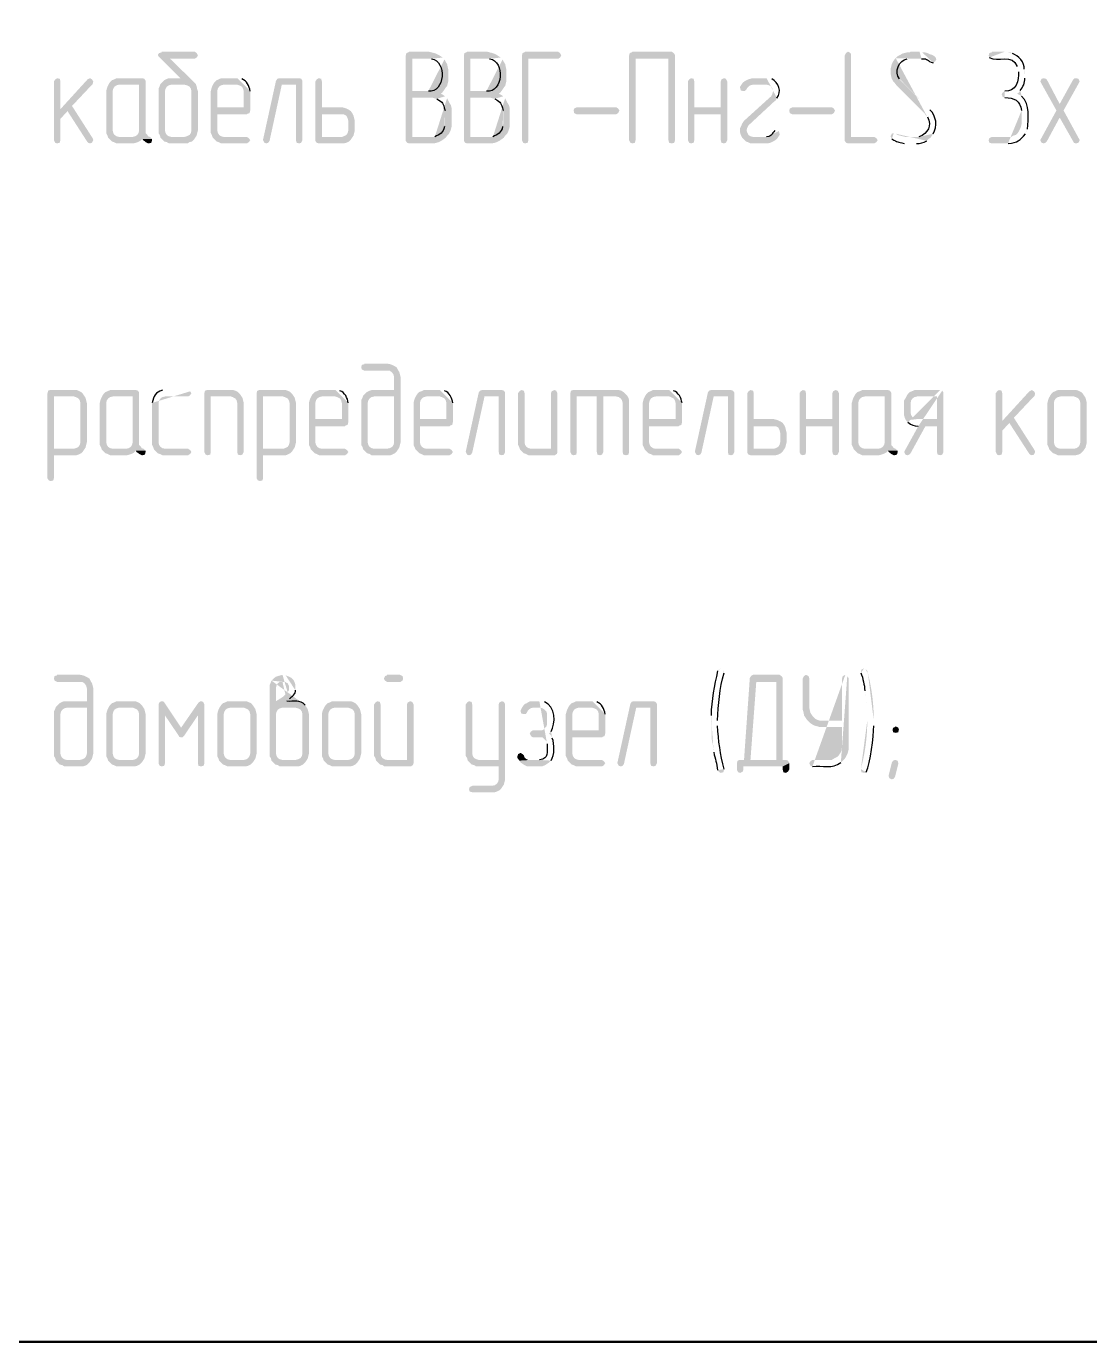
# Model space of a CAD drawing. Header units: millimetres. Extents: x -211 to 10565, y -2293 to 2244.
# Drawn here: x 4578.7 to 4613.56, y -367.5 to -324.39 of the extents above; entities that cross this region are included whole.
import ezdxf

# ---------------------------------------------------------------- set-up
doc = ezdxf.new("R2010")
doc.units = ezdxf.units.MM
doc.layers.add('PDF _Геометрия', color=7, linetype='Continuous')
doc.layers.add('PDF _Сплошная заливка', color=7, linetype='Continuous')

msp = doc.modelspace()

# ---------------------------------------------------------------- hatches: boundary and pattern name
at = {"layer": 'PDF _Сплошная заливка', "transparency": 33554559}
for points in [[(4584.223, -325.225), (4583.144, -325.225), (4583.144, -325.247), (4583.059, -325.268), (4583.017, -325.331), (4583.038, -325.374), (4583.758, -326.093), (4583.377, -326.093), (4583.313, -326.114), (4583.229, -326.157), (4583.102, -326.283), (4583.08, -326.347), (4583.038, -326.432), (4583.038, -327.892), (4583.08, -327.955), (4583.102, -328.04), (4583.461, -328.019), (4583.377, -327.997), (4583.313, -327.955), (4583.271, -327.892), (4583.25, -327.807), (4583.25, -326.516), (4583.271, -326.432), (4583.313, -326.368), (4583.377, -326.326), (4583.461, -326.305), (4583.885, -326.305), (4584.265, -326.283), (4584.202, -326.22), (4583.419, -325.458), (4584.223, -325.458), (4584.287, -325.416), (4584.329, -325.352), (4584.287, -325.268)], [(4591.904, -325.225), (4591.248, -325.225), (4591.227, -325.247), (4591.164, -325.268), (4591.143, -325.352), (4591.143, -328.146), (4591.185, -328.209), (4591.248, -328.23), (4592.074, -328.23), (4592.158, -328.209), (4592.222, -328.188), (4592.306, -328.146), (4592.37, -328.103), (4592.455, -328.04), (4591.354, -328.019), (4591.354, -326.728), (4592.01, -326.728), (4592.433, -326.686), (4592.37, -326.643), (4592.285, -326.601), (4592.328, -326.58), (4591.354, -326.516), (4591.354, -325.458), (4591.883, -325.458), (4592.349, -325.416), (4592.222, -325.331), (4592.137, -325.289), (4592.074, -325.268), (4591.989, -325.247)], [(4593.809, -325.225), (4593.153, -325.225), (4593.132, -325.247), (4593.068, -325.268), (4593.047, -325.352), (4593.047, -328.146), (4593.089, -328.209), (4593.153, -328.23), (4593.978, -328.23), (4594.063, -328.209), (4594.126, -328.188), (4594.211, -328.146), (4594.274, -328.103), (4594.359, -328.04), (4593.259, -328.019), (4593.259, -326.728), (4593.915, -326.728), (4594.338, -326.686), (4594.274, -326.643), (4594.19, -326.601), (4594.232, -326.58), (4593.259, -326.516), (4593.259, -325.458), (4593.788, -325.458), (4594.253, -325.416), (4594.126, -325.331), (4594.042, -325.289), (4593.978, -325.268), (4593.893, -325.247)], [(4596.136, -325.225), (4595.057, -325.225), (4595.036, -325.247), (4594.973, -325.268), (4594.951, -325.352), (4594.951, -328.124), (4594.994, -328.209), (4595.057, -328.23), (4595.142, -328.209), (4595.163, -328.124), (4595.163, -325.458), (4596.136, -325.458), (4596.2, -325.416), (4596.242, -325.352), (4596.2, -325.268)], [(4599.861, -325.225), (4598.57, -325.225), (4598.549, -325.247), (4598.485, -325.268), (4598.464, -325.352), (4598.464, -328.124), (4598.506, -328.209), (4598.57, -328.23), (4598.655, -328.209), (4598.676, -328.124), (4598.676, -325.458), (4599.755, -325.458), (4599.966, -325.352), (4599.966, -325.331), (4599.924, -325.268)], [(4599.966, -325.352), (4599.755, -325.458), (4599.755, -328.124), (4599.776, -328.209), (4599.861, -328.23), (4599.945, -328.209), (4599.966, -328.124)], [(4605.637, -325.225), (4605.574, -325.268), (4605.532, -325.352), (4605.532, -328.146), (4605.574, -328.209), (4605.637, -328.23), (4606.505, -328.23), (4606.569, -328.188), (4606.611, -328.124), (4606.569, -328.061), (4606.505, -328.019), (4605.743, -328.019), (4605.743, -325.331), (4605.722, -325.268)], [(4579.716, -326.093), (4579.652, -326.135), (4579.61, -326.199), (4579.61, -328.124), (4579.652, -328.209), (4579.716, -328.23), (4579.801, -328.209), (4579.822, -328.124), (4579.822, -327.426), (4580.055, -327.172), (4579.822, -327.109), (4579.822, -326.199), (4579.801, -326.114)], [(4580.795, -326.093), (4580.71, -326.135), (4579.822, -327.109), (4580.055, -327.172), (4580.71, -328.188), (4580.732, -328.209), (4580.795, -328.23), (4580.859, -328.209), (4580.901, -328.124), (4580.88, -328.061), (4580.203, -327.003), (4580.88, -326.283), (4580.901, -326.199), (4580.859, -326.135)], [(4581.409, -326.283), (4581.366, -326.368), (4581.345, -326.432), (4581.324, -326.516), (4581.324, -327.892), (4581.366, -327.976), (4581.388, -328.04), (4581.451, -328.103), (4581.515, -328.167), (4581.578, -328.188), (4581.663, -328.23), (4582.213, -328.23), (4582.298, -328.209), (4582.361, -328.188), (4582.446, -328.146), (4582.509, -328.082), (4582.827, -328.082), (4582.763, -328.019), (4581.747, -328.019), (4581.663, -327.997), (4581.599, -327.955), (4581.557, -327.892), (4581.536, -327.807), (4581.536, -326.516), (4581.557, -326.432), (4581.599, -326.368), (4581.663, -326.326), (4581.747, -326.305), (4582.403, -326.305)], [(4582.509, -326.093), (4581.663, -326.093), (4581.578, -326.135), (4581.515, -326.157), (4581.451, -326.22), (4581.409, -326.283), (4582.403, -326.305), (4582.403, -327.807), (4582.382, -327.892), (4582.34, -327.955), (4582.276, -327.997), (4582.192, -328.019), (4581.747, -328.019), (4582.763, -328.019), (4582.7, -327.997), (4582.657, -327.934), (4582.615, -327.892), (4582.615, -326.178), (4582.573, -326.114)], [(4584.265, -326.283), (4583.885, -326.305), (4583.969, -326.326), (4584.054, -326.368), (4584.096, -326.432), (4584.117, -326.516), (4584.117, -327.807), (4584.096, -327.892), (4584.054, -327.955), (4583.969, -327.997), (4583.885, -328.019), (4583.461, -328.019), (4583.102, -328.04), (4583.229, -328.167), (4583.313, -328.188), (4583.377, -328.23), (4583.99, -328.23), (4584.054, -328.188), (4584.138, -328.167), (4584.202, -328.103), (4584.287, -327.976), (4584.329, -327.807), (4584.329, -326.516), (4584.308, -326.453), (4584.287, -326.368)], [(4584.837, -326.283), (4584.794, -326.368), (4584.773, -326.432), (4584.752, -326.516), (4584.752, -327.892), (4584.794, -327.976), (4584.816, -328.04), (4584.943, -328.167), (4585.006, -328.188), (4585.091, -328.23), (4585.937, -328.23), (4586.001, -328.188), (4586.043, -328.124), (4586.001, -328.061), (4585.937, -328.019), (4585.175, -328.019), (4585.091, -327.997), (4585.027, -327.955), (4584.985, -327.892), (4584.964, -327.807), (4584.964, -327.278), (4585.937, -327.278), (4585.958, -327.257), (4586.022, -327.236), (4586.043, -327.151), (4584.964, -327.045), (4584.964, -326.516), (4584.985, -326.432), (4585.027, -326.368), (4585.091, -326.326), (4585.175, -326.305), (4585.62, -326.305)], [(4587.651, -326.093), (4586.995, -326.093), (4586.932, -326.114), (4586.889, -326.178), (4586.466, -328.103), (4586.466, -328.124), (4586.508, -328.209), (4586.572, -328.23), (4586.635, -328.209), (4586.678, -328.146), (4587.08, -326.305), (4587.545, -326.305), (4587.757, -326.199), (4587.757, -326.178), (4587.715, -326.114)], [(4587.757, -326.199), (4587.545, -326.305), (4587.545, -328.124), (4587.566, -328.209), (4587.651, -328.23), (4587.715, -328.209), (4587.757, -328.124)], [(4588.286, -326.093), (4588.222, -326.135), (4588.18, -326.199), (4588.18, -328.146), (4588.222, -328.209), (4588.286, -328.23), (4589.111, -328.23), (4589.196, -328.209), (4589.28, -328.167), (4589.344, -328.103), (4589.386, -328.04), (4588.392, -328.019), (4588.392, -327.278), (4589.048, -327.278), (4589.386, -327.236), (4589.344, -327.172), (4589.28, -327.13), (4589.196, -327.088), (4589.132, -327.066), (4589.048, -327.045), (4588.392, -327.045), (4588.392, -326.199), (4588.371, -326.114)], [(4600.495, -326.093), (4600.432, -326.135), (4600.39, -326.199), (4600.39, -328.124), (4600.432, -328.209), (4600.495, -328.23), (4600.58, -328.209), (4600.601, -328.124), (4600.601, -327.278), (4601.469, -327.278), (4600.601, -327.045), (4600.601, -326.199), (4600.58, -326.114)], [(4601.575, -326.093), (4601.49, -326.135), (4601.469, -326.199), (4601.469, -327.045), (4600.601, -327.045), (4601.469, -327.278), (4601.469, -328.124), (4601.49, -328.209), (4601.575, -328.23), (4601.638, -328.209), (4601.68, -328.124), (4601.68, -326.199), (4601.638, -326.114)], [(4602.146, -326.305), (4602.104, -326.368), (4602.104, -326.41), (4602.125, -326.495), (4602.209, -326.516), (4602.252, -326.516), (4602.315, -326.453), (4602.336, -326.41), (4602.4, -326.347), (4602.442, -326.326), (4602.527, -326.305), (4602.971, -326.305)], [(4612.049, -326.093), (4611.986, -326.114), (4611.943, -326.199), (4611.964, -326.241), (4612.472, -327.151), (4612.578, -327.384), (4613.022, -328.167), (4613.044, -328.209), (4613.107, -328.23), (4613.128, -328.23), (4613.192, -328.209), (4613.234, -328.124), (4613.213, -328.082), (4612.705, -327.151), (4612.578, -326.939), (4612.155, -326.135), (4612.134, -326.114)], [(4613.128, -326.093), (4613.065, -326.093), (4613.022, -326.135), (4612.578, -326.939), (4612.705, -327.151), (4613.213, -326.241), (4613.234, -326.199), (4613.192, -326.114)], [(4598.041, -327.278), (4596.75, -327.278), (4596.665, -327.236), (4596.644, -327.151), (4596.665, -327.088), (4596.75, -327.045), (4598.041, -327.045), (4598.104, -327.088), (4598.147, -327.151), (4598.104, -327.236)], [(4605.108, -327.278), (4603.818, -327.278), (4603.733, -327.236), (4603.712, -327.151), (4603.733, -327.088), (4603.818, -327.045), (4605.108, -327.045), (4605.172, -327.088), (4605.214, -327.151), (4605.172, -327.236)], [(4612.472, -327.151), (4611.964, -328.082), (4611.943, -328.124), (4611.986, -328.209), (4612.049, -328.23), (4612.113, -328.209), (4612.155, -328.167), (4612.578, -327.384)], [(4589.386, -327.236), (4589.048, -327.278), (4589.111, -327.278), (4589.196, -327.32), (4589.238, -327.405), (4589.259, -327.49), (4589.259, -327.807), (4589.238, -327.892), (4589.196, -327.955), (4589.111, -327.997), (4589.048, -328.019), (4588.392, -328.019), (4589.386, -328.04), (4589.429, -327.976), (4589.471, -327.807), (4589.471, -327.49), (4589.429, -327.32)], [(4582.827, -328.082), (4582.509, -328.082), (4582.53, -328.124), (4582.594, -328.167), (4582.615, -328.188), (4582.7, -328.23), (4582.721, -328.23), (4582.805, -328.209), (4582.827, -328.124)], [(4590.529, -335.446), (4589.788, -335.446), (4589.788, -335.467), (4589.704, -335.488), (4589.683, -335.573), (4589.704, -335.636), (4589.788, -335.679), (4590.614, -335.679), (4590.698, -335.742), (4590.741, -335.806), (4590.762, -335.89), (4590.762, -336.314), (4590.021, -336.314), (4589.958, -336.335), (4589.873, -336.377), (4589.746, -336.504), (4590.762, -336.525), (4590.762, -338.028), (4590.741, -338.112), (4590.698, -338.176), (4590.614, -338.218), (4590.529, -338.239), (4590.106, -338.239), (4589.746, -338.26), (4589.873, -338.387), (4589.958, -338.408), (4590.021, -338.451), (4590.635, -338.451), (4590.698, -338.43), (4590.783, -338.387), (4590.846, -338.324), (4590.931, -338.197), (4590.952, -338.112), (4590.973, -338.028), (4590.973, -335.89), (4590.952, -335.806), (4590.931, -335.721), (4590.889, -335.658), (4590.846, -335.573), (4590.783, -335.531), (4590.698, -335.488), (4590.635, -335.467)], [(4580.266, -336.314), (4579.483, -336.314), (4579.42, -336.335), (4579.399, -336.419), (4579.399, -339.212), (4579.441, -339.276), (4579.504, -339.297), (4579.589, -339.276), (4579.61, -339.191), (4579.61, -338.451), (4580.351, -338.451), (4580.414, -338.43), (4580.499, -338.387), (4580.562, -338.324), (4580.605, -338.26), (4579.61, -338.239), (4579.61, -336.525), (4580.266, -336.525), (4580.605, -336.504), (4580.562, -336.44), (4580.499, -336.377), (4580.414, -336.335), (4580.351, -336.314)], [(4580.605, -336.504), (4580.266, -336.525), (4580.33, -336.546), (4580.414, -336.589), (4580.457, -336.652), (4580.478, -336.737), (4580.478, -338.028), (4580.457, -338.112), (4580.414, -338.176), (4580.33, -338.218), (4580.266, -338.239), (4579.61, -338.239), (4580.605, -338.26), (4580.647, -338.197), (4580.689, -338.028), (4580.689, -336.737), (4580.647, -336.567)], [(4581.197, -336.504), (4581.155, -336.589), (4581.134, -336.652), (4581.113, -336.737), (4581.113, -338.112), (4581.155, -338.197), (4581.176, -338.26), (4581.303, -338.387), (4581.366, -338.408), (4581.451, -338.451), (4582.001, -338.451), (4582.086, -338.43), (4582.149, -338.408), (4582.234, -338.366), (4582.298, -338.303), (4582.615, -338.303), (4582.551, -338.239), (4581.536, -338.239), (4581.451, -338.218), (4581.388, -338.176), (4581.345, -338.112), (4581.324, -338.028), (4581.324, -336.737), (4581.345, -336.652), (4581.388, -336.589), (4581.451, -336.546), (4581.536, -336.525), (4582.192, -336.525)], [(4582.298, -336.314), (4581.451, -336.314), (4581.366, -336.356), (4581.303, -336.377), (4581.24, -336.44), (4581.197, -336.504), (4582.192, -336.525), (4582.192, -338.028), (4582.171, -338.112), (4582.128, -338.176), (4582.065, -338.218), (4581.98, -338.239), (4581.536, -338.239), (4582.551, -338.239), (4582.488, -338.218), (4582.446, -338.154), (4582.403, -338.112), (4582.403, -336.398), (4582.361, -336.335)], [(4585.408, -336.314), (4584.625, -336.314), (4584.562, -336.335), (4584.541, -336.419), (4584.541, -338.345), (4584.583, -338.43), (4584.646, -338.451), (4584.731, -338.43), (4584.752, -338.345), (4584.752, -336.525), (4585.408, -336.525), (4585.747, -336.504), (4585.704, -336.44), (4585.641, -336.377), (4585.556, -336.335), (4585.493, -336.314)], [(4585.747, -336.504), (4585.408, -336.525), (4585.472, -336.546), (4585.556, -336.589), (4585.599, -336.652), (4585.62, -336.737), (4585.62, -338.345), (4585.641, -338.43), (4585.726, -338.451), (4585.789, -338.43), (4585.831, -338.345), (4585.831, -336.737), (4585.789, -336.567)], [(4587.122, -336.314), (4586.339, -336.314), (4586.276, -336.335), (4586.255, -336.419), (4586.255, -339.212), (4586.297, -339.276), (4586.36, -339.297), (4586.445, -339.276), (4586.466, -339.191), (4586.466, -338.451), (4587.207, -338.451), (4587.27, -338.43), (4587.355, -338.387), (4587.418, -338.324), (4587.461, -338.26), (4586.466, -338.239), (4586.466, -336.525), (4587.122, -336.525), (4587.461, -336.504), (4587.418, -336.44), (4587.355, -336.377), (4587.27, -336.335), (4587.207, -336.314)], [(4587.461, -336.504), (4587.122, -336.525), (4587.186, -336.546), (4587.27, -336.589), (4587.313, -336.652), (4587.334, -336.737), (4587.334, -338.028), (4587.313, -338.112), (4587.27, -338.176), (4587.186, -338.218), (4587.122, -338.239), (4586.466, -338.239), (4587.461, -338.26), (4587.503, -338.197), (4587.545, -338.028), (4587.545, -336.737), (4587.503, -336.567)], [(4588.053, -336.504), (4588.011, -336.589), (4587.99, -336.652), (4587.969, -336.737), (4587.969, -338.112), (4588.011, -338.197), (4588.032, -338.26), (4588.159, -338.387), (4588.222, -338.408), (4588.307, -338.451), (4589.154, -338.451), (4589.217, -338.408), (4589.259, -338.345), (4589.217, -338.281), (4589.154, -338.239), (4588.392, -338.239), (4588.307, -338.218), (4588.244, -338.176), (4588.201, -338.112), (4588.18, -338.028), (4588.18, -337.499), (4589.154, -337.499), (4589.175, -337.477), (4589.238, -337.456), (4589.259, -337.372), (4588.18, -337.266), (4588.18, -336.737), (4588.201, -336.652), (4588.244, -336.589), (4588.307, -336.546), (4588.392, -336.525), (4588.836, -336.525)], [(4589.746, -336.504), (4589.725, -336.567), (4589.683, -336.652), (4589.683, -338.112), (4589.725, -338.176), (4589.746, -338.26), (4590.106, -338.239), (4590.021, -338.218), (4589.958, -338.176), (4589.915, -338.112), (4589.894, -338.028), (4589.894, -336.737), (4589.915, -336.652), (4589.958, -336.589), (4590.021, -336.546), (4590.106, -336.525), (4590.762, -336.525)], [(4591.481, -336.504), (4591.439, -336.589), (4591.418, -336.652), (4591.397, -336.737), (4591.397, -338.112), (4591.439, -338.197), (4591.46, -338.26), (4591.587, -338.387), (4591.65, -338.408), (4591.735, -338.451), (4592.581, -338.451), (4592.645, -338.408), (4592.687, -338.345), (4592.645, -338.281), (4592.581, -338.239), (4591.82, -338.239), (4591.735, -338.218), (4591.672, -338.176), (4591.629, -338.112), (4591.608, -338.028), (4591.608, -337.499), (4592.581, -337.499), (4592.603, -337.477), (4592.666, -337.456), (4592.687, -337.372), (4591.608, -337.266), (4591.608, -336.737), (4591.629, -336.652), (4591.672, -336.589), (4591.735, -336.546), (4591.82, -336.525), (4592.264, -336.525)], [(4594.295, -336.314), (4593.64, -336.314), (4593.576, -336.335), (4593.534, -336.398), (4593.111, -338.324), (4593.111, -338.345), (4593.153, -338.43), (4593.216, -338.451), (4593.28, -338.43), (4593.322, -338.366), (4593.724, -336.525), (4594.19, -336.525), (4594.401, -336.419), (4594.401, -336.398), (4594.359, -336.335)], [(4594.401, -336.419), (4594.19, -336.525), (4594.19, -338.345), (4594.211, -338.43), (4594.295, -338.451), (4594.359, -338.43), (4594.401, -338.345)], [(4594.93, -336.314), (4594.867, -336.356), (4594.824, -336.419), (4594.824, -338.112), (4594.867, -338.197), (4594.888, -338.26), (4595.248, -338.239), (4595.163, -338.218), (4595.1, -338.176), (4595.057, -338.112), (4595.036, -338.028), (4595.036, -336.419), (4595.015, -336.335)], [(4596.009, -336.314), (4595.925, -336.356), (4595.904, -336.419), (4595.904, -338.239), (4595.248, -338.239), (4594.888, -338.26), (4595.015, -338.387), (4595.078, -338.408), (4595.163, -338.451), (4596.031, -338.451), (4596.094, -338.408), (4596.115, -338.345), (4596.115, -336.419), (4596.073, -336.335)], [(4598.041, -336.314), (4596.623, -336.314), (4596.56, -336.335), (4596.538, -336.419), (4596.538, -338.345), (4596.581, -338.43), (4596.644, -338.451), (4596.729, -338.43), (4596.75, -338.345), (4596.75, -336.525), (4598.041, -336.525), (4598.401, -336.504), (4598.337, -336.44), (4598.274, -336.377), (4598.21, -336.335), (4598.126, -336.314)], [(4597.618, -336.525), (4597.406, -336.525), (4597.406, -338.345), (4597.427, -338.43), (4597.512, -338.451), (4597.575, -338.43), (4597.618, -338.345)], [(4598.401, -336.504), (4598.041, -336.525), (4598.126, -336.546), (4598.189, -336.589), (4598.231, -336.652), (4598.252, -336.737), (4598.252, -338.345), (4598.274, -338.43), (4598.358, -338.451), (4598.443, -338.43), (4598.464, -338.345), (4598.464, -336.652), (4598.443, -336.567)], [(4598.993, -336.504), (4598.951, -336.589), (4598.93, -336.652), (4598.908, -336.737), (4598.908, -338.112), (4598.951, -338.197), (4598.972, -338.26), (4599.099, -338.387), (4599.162, -338.408), (4599.247, -338.451), (4600.093, -338.451), (4600.157, -338.408), (4600.199, -338.345), (4600.157, -338.281), (4600.093, -338.239), (4599.332, -338.239), (4599.247, -338.218), (4599.184, -338.176), (4599.141, -338.112), (4599.12, -338.028), (4599.12, -337.499), (4600.093, -337.499), (4600.115, -337.477), (4600.178, -337.456), (4600.199, -337.372), (4599.12, -337.266), (4599.12, -336.737), (4599.141, -336.652), (4599.184, -336.589), (4599.247, -336.546), (4599.332, -336.525), (4599.776, -336.525)], [(4601.807, -336.314), (4601.151, -336.314), (4601.088, -336.335), (4601.046, -336.398), (4600.622, -338.324), (4600.622, -338.345), (4600.665, -338.43), (4600.728, -338.451), (4600.792, -338.43), (4600.834, -338.366), (4601.236, -336.525), (4601.702, -336.525), (4601.913, -336.419), (4601.913, -336.398), (4601.871, -336.335)], [(4601.913, -336.419), (4601.702, -336.525), (4601.702, -338.345), (4601.723, -338.43), (4601.807, -338.451), (4601.871, -338.43), (4601.913, -338.345)], [(4602.442, -336.314), (4602.379, -336.356), (4602.336, -336.419), (4602.336, -338.366), (4602.379, -338.43), (4602.442, -338.451), (4603.268, -338.451), (4603.352, -338.43), (4603.437, -338.387), (4603.5, -338.324), (4603.543, -338.26), (4602.548, -338.239), (4602.548, -337.499), (4603.204, -337.499), (4603.543, -337.456), (4603.5, -337.393), (4603.437, -337.35), (4603.352, -337.308), (4603.289, -337.287), (4603.204, -337.266), (4602.548, -337.266), (4602.548, -336.419), (4602.527, -336.335)], [(4604.156, -336.314), (4604.093, -336.356), (4604.05, -336.419), (4604.05, -338.345), (4604.093, -338.43), (4604.156, -338.451), (4604.241, -338.43), (4604.262, -338.345), (4604.262, -337.499), (4605.13, -337.499), (4604.262, -337.266), (4604.262, -336.419), (4604.241, -336.335)], [(4605.235, -336.314), (4605.151, -336.356), (4605.13, -336.419), (4605.13, -337.266), (4604.262, -337.266), (4605.13, -337.499), (4605.13, -338.345), (4605.151, -338.43), (4605.235, -338.451), (4605.299, -338.43), (4605.341, -338.345), (4605.341, -336.419), (4605.299, -336.335)], [(4605.849, -336.504), (4605.807, -336.589), (4605.786, -336.652), (4605.764, -336.737), (4605.764, -338.112), (4605.807, -338.197), (4605.828, -338.26), (4605.955, -338.387), (4606.018, -338.408), (4606.103, -338.451), (4606.653, -338.451), (4606.738, -338.43), (4606.801, -338.408), (4606.886, -338.366), (4606.949, -338.303), (4607.267, -338.303), (4607.203, -338.239), (4606.188, -338.239), (4606.103, -338.218), (4606.04, -338.176), (4605.997, -338.112), (4605.976, -338.028), (4605.976, -336.737), (4605.997, -336.652), (4606.04, -336.589), (4606.103, -336.546), (4606.188, -336.525), (4606.844, -336.525)], [(4606.949, -336.314), (4606.103, -336.314), (4606.018, -336.356), (4605.955, -336.377), (4605.891, -336.44), (4605.849, -336.504), (4606.844, -336.525), (4606.844, -338.028), (4606.822, -338.112), (4606.78, -338.176), (4606.717, -338.218), (4606.632, -338.239), (4606.188, -338.239), (4607.203, -338.239), (4607.14, -338.218), (4607.098, -338.154), (4607.055, -338.112), (4607.055, -336.398), (4607.013, -336.335)], [(4607.563, -336.504), (4607.521, -336.589), (4607.478, -336.652), (4607.478, -337.139), (4607.5, -337.223), (4607.542, -337.308), (4607.902, -337.266), (4607.817, -337.266), (4607.754, -337.202), (4607.711, -337.139), (4607.69, -337.054), (4607.69, -336.737), (4607.711, -336.652), (4607.754, -336.589), (4607.817, -336.546), (4607.902, -336.525), (4608.558, -336.525)], [(4610.589, -336.314), (4610.526, -336.356), (4610.483, -336.419), (4610.483, -338.345), (4610.526, -338.43), (4610.589, -338.451), (4610.674, -338.43), (4610.695, -338.345), (4610.695, -337.647), (4610.928, -337.393), (4610.695, -337.329), (4610.695, -336.419), (4610.674, -336.335)], [(4611.668, -336.314), (4611.584, -336.356), (4610.695, -337.329), (4610.928, -337.393), (4611.584, -338.408), (4611.605, -338.43), (4611.668, -338.451), (4611.732, -338.43), (4611.774, -338.345), (4611.753, -338.281), (4611.076, -337.223), (4611.753, -336.504), (4611.774, -336.419), (4611.732, -336.356)], [(4612.261, -336.504), (4612.218, -336.589), (4612.197, -336.652), (4612.176, -336.737), (4612.176, -338.112), (4612.218, -338.197), (4612.24, -338.26), (4612.599, -338.239), (4612.515, -338.218), (4612.451, -338.176), (4612.409, -338.112), (4612.388, -338.028), (4612.388, -336.737), (4612.409, -336.652), (4612.451, -336.589), (4612.515, -336.546), (4612.599, -336.525), (4613.044, -336.525)], [(4613.044, -336.314), (4612.515, -336.314), (4612.43, -336.356), (4612.366, -336.377), (4612.303, -336.44), (4612.261, -336.504), (4613.044, -336.525), (4613.107, -336.546), (4613.192, -336.589), (4613.234, -336.652), (4613.255, -336.737), (4613.255, -338.028), (4613.234, -338.112), (4613.192, -338.176), (4613.128, -338.218), (4613.044, -338.239), (4612.599, -338.239), (4612.24, -338.26), (4612.366, -338.387), (4612.43, -338.408), (4612.515, -338.451), (4613.107, -338.451), (4613.192, -338.43), (4613.276, -338.387), (4613.34, -338.324), (4613.425, -338.197), (4613.467, -338.028), (4613.467, -336.737), (4613.425, -336.567), (4613.34, -336.44), (4613.276, -336.377), (4613.192, -336.335), (4613.128, -336.314)], [(4603.543, -337.456), (4603.204, -337.499), (4603.268, -337.499), (4603.352, -337.541), (4603.394, -337.625), (4603.416, -337.71), (4603.416, -338.028), (4603.394, -338.112), (4603.352, -338.176), (4603.268, -338.218), (4603.204, -338.239), (4602.548, -338.239), (4603.543, -338.26), (4603.585, -338.197), (4603.606, -338.112), (4603.627, -338.028), (4603.627, -337.71), (4603.606, -337.625), (4603.585, -337.541)], [(4607.944, -337.499), (4607.5, -338.303), (4607.478, -338.345), (4607.521, -338.43), (4607.584, -338.451), (4607.648, -338.43), (4607.69, -338.387), (4608.177, -337.499), (4608.558, -337.499)], [(4582.615, -338.303), (4582.298, -338.303), (4582.319, -338.345), (4582.382, -338.387), (4582.403, -338.408), (4582.488, -338.451), (4582.509, -338.451), (4582.594, -338.43), (4582.615, -338.345)], [(4607.267, -338.303), (4606.949, -338.303), (4606.971, -338.345), (4607.034, -338.387), (4607.055, -338.408), (4607.14, -338.451), (4607.161, -338.451), (4607.246, -338.43), (4607.267, -338.345)], [(4580.457, -345.645), (4579.716, -345.645), (4579.716, -345.666), (4579.631, -345.688), (4579.61, -345.772), (4579.631, -345.836), (4579.716, -345.878), (4580.541, -345.878), (4580.626, -345.942), (4580.668, -346.005), (4580.689, -346.09), (4580.689, -346.513), (4579.949, -346.513), (4579.885, -346.534), (4579.801, -346.576), (4579.737, -346.64), (4579.674, -346.703), (4580.689, -346.724), (4580.689, -348.227), (4580.668, -348.311), (4580.626, -348.375), (4580.541, -348.417), (4580.457, -348.438), (4580.033, -348.438), (4579.674, -348.46), (4579.737, -348.523), (4579.801, -348.587), (4579.885, -348.608), (4579.949, -348.65), (4580.562, -348.65), (4580.626, -348.629), (4580.71, -348.587), (4580.774, -348.523), (4580.859, -348.396), (4580.901, -348.227), (4580.901, -346.09), (4580.88, -346.005), (4580.859, -345.92), (4580.816, -345.857), (4580.774, -345.772), (4580.71, -345.73), (4580.626, -345.688), (4580.562, -345.666)], [(4590.952, -345.645), (4590.529, -345.645), (4590.529, -345.666), (4590.465, -345.688), (4590.423, -345.772), (4590.465, -345.836), (4590.529, -345.878), (4590.973, -345.878), (4591.037, -345.836), (4591.058, -345.772), (4591.037, -345.688)], [(4603.394, -345.645), (4602.527, -345.645), (4602.485, -345.666), (4602.463, -345.688), (4602.421, -345.751), (4602.231, -348.438), (4602.442, -348.438), (4602.633, -345.878), (4603.289, -345.878), (4603.5, -345.772), (4603.5, -345.751), (4603.458, -345.688)], [(4604.262, -345.645), (4604.199, -345.688), (4604.156, -345.772), (4604.156, -346.788), (4604.177, -346.851), (4604.199, -346.978), (4604.283, -347.105), (4604.347, -347.169), (4604.791, -347.148), (4604.706, -347.148), (4604.643, -347.126), (4604.558, -347.084), (4604.495, -347.021), (4604.41, -346.894), (4604.368, -346.724), (4604.368, -345.751), (4604.347, -345.688)], [(4603.5, -345.772), (4603.289, -345.878), (4603.289, -348.438), (4602.083, -348.438), (4602.019, -348.46), (4601.998, -348.544), (4601.998, -348.756), (4602.04, -348.84), (4602.104, -348.862), (4602.188, -348.819), (4602.209, -348.756), (4602.209, -348.65), (4603.5, -348.65), (4603.712, -348.544), (4603.712, -348.523), (4603.67, -348.46), (4603.606, -348.438), (4603.5, -348.438)], [(4582.192, -346.513), (4581.663, -346.513), (4581.578, -346.555), (4581.515, -346.576), (4581.451, -346.64), (4581.409, -346.703), (4582.192, -346.724), (4582.255, -346.746), (4582.34, -346.788), (4582.382, -346.851), (4582.403, -346.936), (4582.403, -348.227), (4582.382, -348.311), (4582.34, -348.375), (4582.276, -348.417), (4582.192, -348.438), (4581.747, -348.438), (4581.388, -348.46), (4581.451, -348.523), (4581.515, -348.587), (4581.578, -348.608), (4581.663, -348.65), (4582.255, -348.65), (4582.34, -348.629), (4582.424, -348.587), (4582.488, -348.523), (4582.573, -348.396), (4582.615, -348.227), (4582.615, -346.936), (4582.573, -346.767), (4582.488, -346.64), (4582.424, -346.576), (4582.34, -346.534), (4582.276, -346.513)], [(4583.144, -346.513), (4583.08, -346.534), (4583.038, -346.619), (4583.25, -346.978), (4583.694, -347.634), (4583.779, -347.38), (4583.229, -346.555), (4583.186, -346.513)], [(4584.435, -346.513), (4584.414, -346.513), (4584.35, -346.555), (4583.779, -347.38), (4583.694, -347.634), (4583.715, -347.677), (4583.779, -347.698), (4583.821, -347.698), (4583.885, -347.634), (4584.329, -346.978), (4584.541, -346.619), (4584.498, -346.534)], [(4585.831, -346.513), (4585.302, -346.513), (4585.218, -346.555), (4585.154, -346.576), (4585.091, -346.64), (4585.048, -346.703), (4585.831, -346.724), (4585.895, -346.746), (4585.979, -346.788), (4586.022, -346.851), (4586.043, -346.936), (4586.043, -348.227), (4586.022, -348.311), (4585.979, -348.375), (4585.916, -348.417), (4585.831, -348.438), (4585.387, -348.438), (4585.027, -348.46), (4585.091, -348.523), (4585.154, -348.587), (4585.218, -348.608), (4585.302, -348.65), (4585.895, -348.65), (4585.979, -348.629), (4586.064, -348.587), (4586.128, -348.523), (4586.212, -348.396), (4586.255, -348.227), (4586.255, -346.936), (4586.212, -346.767), (4586.128, -346.64), (4586.064, -346.576), (4585.979, -346.534), (4585.916, -346.513)], [(4589.259, -346.513), (4588.73, -346.513), (4588.646, -346.555), (4588.582, -346.576), (4588.519, -346.64), (4588.476, -346.703), (4589.259, -346.724), (4589.323, -346.746), (4589.407, -346.788), (4589.45, -346.851), (4589.471, -346.936), (4589.471, -348.227), (4589.45, -348.311), (4589.407, -348.375), (4589.344, -348.417), (4589.259, -348.438), (4588.815, -348.438), (4588.455, -348.46), (4588.582, -348.587), (4588.646, -348.608), (4588.73, -348.65), (4589.323, -348.65), (4589.407, -348.629), (4589.492, -348.587), (4589.556, -348.523), (4589.64, -348.396), (4589.683, -348.227), (4589.683, -346.936), (4589.64, -346.767), (4589.556, -346.64), (4589.492, -346.576), (4589.407, -346.534), (4589.344, -346.513)], [(4590.212, -346.513), (4590.148, -346.555), (4590.106, -346.619), (4590.106, -348.311), (4590.148, -348.375), (4590.169, -348.46), (4590.529, -348.438), (4590.444, -348.417), (4590.381, -348.375), (4590.338, -348.311), (4590.317, -348.227), (4590.317, -346.619), (4590.296, -346.534)], [(4591.291, -346.513), (4591.206, -346.555), (4591.185, -346.619), (4591.185, -348.438), (4590.529, -348.438), (4590.169, -348.46), (4590.296, -348.587), (4590.381, -348.608), (4590.444, -348.65), (4591.312, -348.65), (4591.375, -348.608), (4591.397, -348.544), (4591.397, -346.619), (4591.354, -346.534)], [(4593.216, -346.513), (4593.153, -346.555), (4593.111, -346.619), (4593.111, -348.311), (4593.153, -348.375), (4593.174, -348.46), (4593.534, -348.438), (4593.47, -348.417), (4593.386, -348.375), (4593.343, -348.311), (4593.322, -348.227), (4593.322, -346.619), (4593.301, -346.534)], [(4594.295, -346.513), (4594.211, -346.555), (4594.19, -346.619), (4594.19, -348.438), (4593.534, -348.438), (4593.174, -348.46), (4593.301, -348.587), (4593.386, -348.608), (4593.449, -348.65), (4594.19, -348.65), (4594.19, -349.073), (4594.169, -349.158), (4594.126, -349.221), (4594.063, -349.264), (4593.978, -349.285), (4593.322, -349.285), (4593.237, -349.327), (4593.216, -349.391), (4593.237, -349.475), (4593.322, -349.496), (4594.063, -349.496), (4594.126, -349.475), (4594.211, -349.433), (4594.274, -349.37), (4594.359, -349.243), (4594.401, -349.073), (4594.401, -346.619), (4594.359, -346.534)], [(4599.268, -346.513), (4598.612, -346.513), (4598.549, -346.534), (4598.506, -346.597), (4598.083, -348.523), (4598.083, -348.544), (4598.126, -348.629), (4598.189, -348.65), (4598.252, -348.629), (4598.295, -348.565), (4598.697, -346.724), (4599.162, -346.724), (4599.374, -346.619), (4599.374, -346.597), (4599.332, -346.534)], [(4579.674, -346.703), (4579.652, -346.767), (4579.61, -346.851), (4579.61, -348.311), (4579.652, -348.375), (4579.674, -348.46), (4580.033, -348.438), (4579.949, -348.417), (4579.885, -348.375), (4579.843, -348.311), (4579.822, -348.227), (4579.822, -346.936), (4579.843, -346.851), (4579.885, -346.788), (4579.949, -346.746), (4580.033, -346.724), (4580.689, -346.724)], [(4581.409, -346.703), (4581.366, -346.788), (4581.345, -346.851), (4581.324, -346.936), (4581.324, -348.311), (4581.366, -348.396), (4581.388, -348.46), (4581.747, -348.438), (4581.663, -348.417), (4581.599, -348.375), (4581.557, -348.311), (4581.536, -348.227), (4581.536, -346.936), (4581.557, -346.851), (4581.599, -346.788), (4581.663, -346.746), (4581.747, -346.724), (4582.192, -346.724)], [(4583.038, -346.619), (4583.038, -348.544), (4583.08, -348.629), (4583.144, -348.65), (4583.229, -348.629), (4583.25, -348.544), (4583.25, -346.978)], [(4584.541, -346.619), (4584.329, -346.978), (4584.329, -348.544), (4584.35, -348.629), (4584.435, -348.65), (4584.498, -348.629), (4584.519, -348.629), (4584.541, -348.544)], [(4585.048, -346.703), (4585.006, -346.788), (4584.985, -346.851), (4584.964, -346.936), (4584.964, -348.311), (4585.006, -348.396), (4585.027, -348.46), (4585.387, -348.438), (4585.302, -348.417), (4585.239, -348.375), (4585.197, -348.311), (4585.175, -348.227), (4585.175, -346.936), (4585.197, -346.851), (4585.239, -346.788), (4585.302, -346.746), (4585.387, -346.724), (4585.831, -346.724)], [(4587.884, -346.703), (4587.524, -346.724), (4587.609, -346.746), (4587.693, -346.788), (4587.736, -346.851), (4587.757, -346.936), (4587.757, -348.227), (4587.736, -348.311), (4587.693, -348.375), (4587.609, -348.417), (4587.524, -348.438), (4587.101, -348.438), (4586.741, -348.46), (4586.868, -348.587), (4586.953, -348.608), (4587.016, -348.65), (4587.63, -348.65), (4587.693, -348.629), (4587.778, -348.587), (4587.842, -348.523), (4587.926, -348.396), (4587.969, -348.227), (4587.969, -346.936), (4587.926, -346.767)], [(4588.476, -346.703), (4588.434, -346.788), (4588.413, -346.851), (4588.392, -346.936), (4588.392, -348.311), (4588.434, -348.396), (4588.455, -348.46), (4588.815, -348.438), (4588.73, -348.417), (4588.667, -348.375), (4588.624, -348.311), (4588.603, -348.227), (4588.603, -346.936), (4588.624, -346.851), (4588.667, -346.788), (4588.73, -346.746), (4588.815, -346.724), (4589.259, -346.724)], [(4594.951, -346.724), (4594.909, -346.809), (4594.909, -346.851), (4594.93, -346.915), (4595.015, -346.936), (4595.078, -346.936), (4595.121, -346.873), (4595.142, -346.83), (4595.205, -346.767), (4595.227, -346.746), (4595.311, -346.724), (4595.523, -346.724)], [(4596.475, -346.703), (4596.433, -346.788), (4596.412, -346.851), (4596.39, -346.936), (4596.39, -348.311), (4596.433, -348.396), (4596.454, -348.46), (4596.581, -348.587), (4596.644, -348.608), (4596.729, -348.65), (4597.575, -348.65), (4597.639, -348.608), (4597.681, -348.544), (4597.639, -348.481), (4597.575, -348.438), (4596.814, -348.438), (4596.729, -348.417), (4596.665, -348.375), (4596.623, -348.311), (4596.602, -348.227), (4596.602, -347.698), (4597.575, -347.698), (4597.597, -347.677), (4597.66, -347.656), (4597.681, -347.571), (4596.602, -347.465), (4596.602, -346.936), (4596.623, -346.851), (4596.665, -346.788), (4596.729, -346.746), (4596.814, -346.724), (4597.258, -346.724)], [(4599.374, -346.619), (4599.162, -346.724), (4599.162, -348.544), (4599.184, -348.629), (4599.268, -348.65), (4599.332, -348.629), (4599.374, -348.544)], [(4607.203, -347.338), (4607.14, -347.38), (4607.119, -347.38), (4607.098, -347.444), (4607.119, -347.529), (4607.203, -347.55), (4607.288, -347.529), (4607.309, -347.444), (4607.288, -347.38)], [(4594.909, -348.206), (4594.824, -348.248), (4594.803, -348.311), (4594.803, -348.375), (4594.867, -348.46), (4595.205, -348.438), (4595.163, -348.438), (4595.078, -348.396), (4595.036, -348.354), (4595.015, -348.29), (4594.973, -348.248)], [(4603.712, -348.544), (4603.5, -348.65), (4603.5, -348.756), (4603.521, -348.84), (4603.606, -348.862), (4603.67, -348.819), (4603.712, -348.756)], [(4607.182, -348.438), (4607.119, -348.46), (4607.076, -348.523), (4606.971, -348.946), (4606.971, -348.967), (4606.992, -349.031), (4607.076, -349.073), (4607.14, -349.052), (4607.182, -348.989), (4607.288, -348.565), (4607.288, -348.544), (4607.267, -348.46)]]:
    msp.add_hatch(color=256, dxfattribs=at).paths.add_polyline_path(points)
h = msp.add_hatch(color=256, dxfattribs=at)
h.paths.add_polyline_path([(4592.349, -325.416), (4591.883, -325.458), (4591.989, -325.458)], flags=0)
h.paths.add_polyline_path([(4591.883, -326.516), (4591.354, -326.516), (4592.328, -326.58), (4592.391, -326.495), (4592.476, -326.368), (4592.497, -326.347), (4592.518, -326.262), (4592.539, -326.178), (4592.539, -325.818), (4592.518, -325.733), (4592.497, -325.628), (4592.455, -325.564), (4592.412, -325.479)], flags=0)
h = msp.add_hatch(color=256, dxfattribs=at)
h.paths.add_polyline_path([(4594.253, -325.416), (4593.788, -325.458), (4593.893, -325.458)], flags=0)
h.paths.add_polyline_path([(4593.788, -326.516), (4593.259, -326.516), (4594.232, -326.58), (4594.295, -326.495), (4594.38, -326.368), (4594.401, -326.347), (4594.444, -326.178), (4594.444, -325.818), (4594.422, -325.733), (4594.401, -325.628), (4594.359, -325.564), (4594.317, -325.479)], flags=0)
h = msp.add_hatch(color=256, dxfattribs=at)
h.paths.add_polyline_path([(4607.203, -325.437), (4607.161, -325.479), (4607.119, -325.543), (4607.076, -325.628), (4607.034, -325.797), (4607.034, -325.945), (4607.076, -326.114), (4607.119, -326.199), (4607.182, -326.262), (4607.225, -326.326), (4608.177, -327.278), (4608.177, -327.299), (4608.24, -327.363)], flags=0)
h.paths.add_polyline_path([(4607.965, -328.019), (4607.563, -328.019), (4608.346, -328.04), (4608.431, -327.913)], flags=0)
h.paths.add_polyline_path([(4608.325, -327.13), (4607.373, -326.178), (4607.33, -326.114)], flags=0)
h.paths.add_polyline_path([(4607.584, -325.458), (4607.986, -325.458)], flags=0)
h = msp.add_hatch(color=256, dxfattribs=at)
h.paths.add_polyline_path([(4607.986, -325.225), (4607.69, -325.225), (4607.669, -325.247), (4607.584, -325.247), (4607.5, -325.268), (4607.415, -325.289), (4607.351, -325.331), (4607.267, -325.374), (4607.203, -325.437), (4607.986, -325.458), (4608.05, -325.458)], flags=0)
h.paths.add_polyline_path([(4608.431, -325.585), (4608.494, -325.543), (4608.536, -325.479), (4608.515, -325.416), (4608.473, -325.374), (4608.409, -325.331), (4608.325, -325.31), (4608.24, -325.268), (4608.156, -325.247), (4608.071, -325.247)], flags=0)
h = msp.add_hatch(color=256, dxfattribs=at)
h.paths.add_polyline_path([(4610.779, -325.225), (4610.356, -325.225), (4610.356, -325.247), (4610.272, -325.268), (4610.25, -325.352), (4610.272, -325.416)], flags=0)
h.paths.add_polyline_path([(4611.182, -325.712), (4611.224, -325.881)], flags=0)
h.paths.add_polyline_path([(4610.779, -326.516), (4610.716, -326.559), (4610.674, -326.622), (4610.716, -326.707), (4610.779, -326.728)], flags=0)
h.paths.add_polyline_path([(4611.33, -327.151), (4611.33, -327.595), (4611.308, -327.68), (4611.287, -327.744), (4611.245, -327.828), (4611.203, -327.892), (4611.139, -327.955), (4611.055, -327.976), (4610.991, -328.019), (4610.356, -328.019), (4610.272, -328.061), (4610.25, -328.124), (4610.272, -328.209), (4610.356, -328.23), (4610.885, -328.23)], flags=0)
h.paths.add_polyline_path([(4611.457, -327.913), (4611.478, -327.849), (4611.52, -327.765)], flags=0)
h.paths.add_polyline_path([(4611.33, -326.686), (4611.266, -326.643), (4611.182, -326.601), (4611.224, -326.58), (4611.287, -326.495)], flags=0)
h.paths.add_polyline_path([(4611.435, -326.093), (4611.435, -325.881), (4611.414, -325.797)], flags=0)
h.paths.add_polyline_path([(4611.033, -325.289), (4610.97, -325.247), (4610.885, -325.247)], flags=0)
h = msp.add_hatch(color=256, dxfattribs=at)
h.paths.add_polyline_path([(4585.62, -326.093), (4585.091, -326.093), (4585.006, -326.135), (4584.943, -326.157), (4584.879, -326.22), (4584.837, -326.283), (4585.62, -326.305), (4585.683, -326.326), (4585.768, -326.368), (4585.81, -326.432), (4585.831, -326.516), (4585.831, -327.045), (4584.964, -327.045), (4586.043, -327.151), (4586.043, -326.516)], flags=0)
h.paths.add_polyline_path([(4585.768, -326.114), (4585.704, -326.093)], flags=0)
h = msp.add_hatch(color=256, dxfattribs=at)
h.paths.add_polyline_path([(4602.971, -326.093), (4602.506, -326.093), (4602.442, -326.114), (4602.358, -326.135), (4602.273, -326.178), (4602.188, -326.241), (4602.146, -326.305), (4602.971, -326.305), (4603.056, -326.326), (4603.119, -326.368), (4603.162, -326.432), (4603.183, -326.516), (4603.162, -326.601), (4603.119, -326.686), (4602.231, -327.49), (4602.188, -327.553), (4602.104, -327.722), (4602.104, -327.871), (4602.125, -327.955), (4602.167, -328.04), (4602.294, -328.167), (4602.358, -328.188), (4602.442, -328.23), (4603.014, -328.23), (4603.098, -328.209), (4603.225, -328.146), (4603.31, -328.082), (4603.352, -328.019), (4602.527, -328.019), (4602.442, -327.997), (4602.379, -327.955), (4602.336, -327.871), (4602.315, -327.807), (4602.336, -327.722), (4602.379, -327.638), (4603.246, -326.834), (4603.268, -326.834), (4603.31, -326.749)], flags=0)
h.paths.add_polyline_path([(4603.141, -326.114), (4603.056, -326.093)], flags=0)
h = msp.add_hatch(color=256, dxfattribs=at)
h.paths.add_polyline_path([(4592.433, -326.686), (4592.01, -326.728), (4592.074, -326.749), (4592.158, -326.77)], flags=0)
h.paths.add_polyline_path([(4592.433, -327.151), (4592.433, -327.595), (4592.412, -327.68)], flags=0)
h.paths.add_polyline_path([(4592.095, -328.019), (4591.354, -328.019), (4592.455, -328.04), (4592.497, -327.976), (4592.56, -327.913), (4592.603, -327.828), (4592.624, -327.765), (4592.645, -327.68), (4592.645, -327.066), (4592.624, -326.982), (4592.581, -326.918), (4592.497, -326.749)], flags=0)
h = msp.add_hatch(color=256, dxfattribs=at)
h.paths.add_polyline_path([(4594.338, -326.686), (4593.915, -326.728), (4593.978, -326.749), (4594.063, -326.77)], flags=0)
h.paths.add_polyline_path([(4594.338, -327.151), (4594.338, -327.595), (4594.317, -327.68)], flags=0)
h.paths.add_polyline_path([(4593.999, -328.019), (4593.259, -328.019), (4594.359, -328.04), (4594.401, -327.976), (4594.465, -327.913), (4594.507, -327.828), (4594.528, -327.765), (4594.549, -327.68), (4594.549, -327.066), (4594.528, -326.982), (4594.486, -326.918), (4594.401, -326.749)], flags=0)
h = msp.add_hatch(color=256, dxfattribs=at)
h.paths.add_polyline_path([(4603.289, -327.807), (4603.246, -327.807)], flags=0)
h.paths.add_polyline_path([(4602.971, -328.019), (4602.527, -328.019), (4603.352, -328.019), (4603.394, -327.955), (4603.394, -327.913), (4603.373, -327.828)], flags=0)
h = msp.add_hatch(color=256, dxfattribs=at)
h.paths.add_polyline_path([(4607.14, -327.892), (4607.076, -327.913), (4607.034, -327.997), (4607.076, -328.082)], flags=0)
h.paths.add_polyline_path([(4607.478, -328.23), (4607.88, -328.23)], flags=0)
h.paths.add_polyline_path([(4608.219, -328.146), (4608.283, -328.082), (4608.346, -328.04), (4607.563, -328.019), (4607.521, -328.019), (4607.267, -327.955), (4607.203, -327.913)], flags=0)
h = msp.add_hatch(color=256, dxfattribs=at)
h.paths.add_polyline_path([(4584.012, -336.314), (4583.165, -336.314)], flags=0)
h.paths.add_polyline_path([(4582.827, -336.737), (4582.827, -338.112), (4582.869, -338.197), (4582.89, -338.26), (4582.954, -338.324), (4583.017, -338.387), (4583.08, -338.408), (4583.165, -338.451), (4584.012, -338.451), (4584.075, -338.408), (4584.117, -338.345), (4584.075, -338.281), (4584.012, -338.239), (4583.25, -338.239), (4583.165, -338.218), (4583.102, -338.176), (4583.059, -338.112), (4583.038, -338.028), (4583.038, -336.737), (4583.059, -336.652), (4583.102, -336.589), (4583.165, -336.546), (4583.25, -336.525), (4584.012, -336.525), (4584.075, -336.483), (4584.117, -336.419), (4584.075, -336.356)], flags=0)
h = msp.add_hatch(color=256, dxfattribs=at)
h.paths.add_polyline_path([(4588.836, -336.314), (4588.307, -336.314), (4588.222, -336.356), (4588.159, -336.377), (4588.095, -336.44), (4588.053, -336.504), (4588.836, -336.525), (4588.9, -336.546), (4588.984, -336.589), (4589.027, -336.652), (4589.048, -336.737), (4589.048, -337.266), (4588.18, -337.266), (4589.259, -337.372), (4589.259, -336.737)], flags=0)
h.paths.add_polyline_path([(4588.984, -336.335), (4588.921, -336.314)], flags=0)
h = msp.add_hatch(color=256, dxfattribs=at)
h.paths.add_polyline_path([(4592.264, -336.314), (4591.735, -336.314), (4591.65, -336.356), (4591.587, -336.377), (4591.523, -336.44), (4591.481, -336.504), (4592.264, -336.525), (4592.328, -336.546), (4592.412, -336.589), (4592.455, -336.652), (4592.476, -336.737), (4592.476, -337.266), (4591.608, -337.266), (4592.687, -337.372), (4592.687, -336.737)], flags=0)
h.paths.add_polyline_path([(4592.412, -336.335), (4592.349, -336.314)], flags=0)
h = msp.add_hatch(color=256, dxfattribs=at)
h.paths.add_polyline_path([(4599.776, -336.314), (4599.247, -336.314), (4599.162, -336.356), (4599.099, -336.377), (4599.035, -336.44), (4598.993, -336.504), (4599.776, -336.525), (4599.84, -336.546), (4599.924, -336.589), (4599.966, -336.652), (4599.988, -336.737), (4599.988, -337.266), (4599.12, -337.266), (4600.199, -337.372), (4600.199, -336.737)], flags=0)
h.paths.add_polyline_path([(4599.924, -336.335), (4599.861, -336.314)], flags=0)
h = msp.add_hatch(color=256, dxfattribs=at)
h.paths.add_polyline_path([(4608.663, -336.314), (4607.817, -336.314), (4607.732, -336.356), (4607.669, -336.377), (4607.605, -336.44), (4607.563, -336.504), (4608.558, -336.525), (4608.558, -337.266), (4607.902, -337.266), (4607.542, -337.308), (4607.605, -337.372)], flags=0)
h.paths.add_polyline_path([(4607.944, -337.499), (4608.558, -337.499), (4608.558, -338.345), (4608.579, -338.43), (4608.663, -338.451), (4608.727, -338.43), (4608.769, -338.345), (4608.769, -336.398), (4608.727, -336.335)], flags=0)
h = msp.add_hatch(color=256, dxfattribs=at)
h.paths.add_polyline_path([(4587.101, -345.645), (4587.037, -345.666), (4586.953, -345.688), (4586.889, -345.709), (4586.805, -345.772), (4586.741, -345.836), (4587.101, -345.878), (4587.186, -345.878), (4587.249, -345.92), (4587.27, -345.92), (4587.313, -346.005), (4587.313, -346.153), (4587.27, -346.217), (4587.249, -346.238), (4587.122, -346.365), (4587.059, -346.407), (4586.889, -346.513), (4587.249, -346.513), (4587.334, -346.428)], flags=0)
h.paths.add_polyline_path([(4587.524, -346.153), (4587.524, -345.963), (4587.503, -345.899), (4587.461, -345.815), (4587.397, -345.751), (4587.355, -345.73), (4587.27, -345.688), (4587.207, -345.666)], flags=0)
h = msp.add_hatch(color=256, dxfattribs=at)
h.paths.add_polyline_path([(4601.469, -345.434), (4601.405, -345.476), (4601.363, -345.518)], flags=0)
h.paths.add_polyline_path([(4601.151, -346.978), (4601.151, -347.148), (4601.173, -347.402), (4601.173, -347.761), (4601.215, -347.973), (4601.215, -348.015), (4601.236, -348.1), (4601.236, -348.185)], flags=0)
h.paths.add_polyline_path([(4601.363, -348.777), (4601.427, -348.84), (4601.469, -348.862), (4601.554, -348.84), (4601.575, -348.756), (4601.575, -348.735)], flags=0)
h.paths.add_polyline_path([(4601.363, -347.317), (4601.363, -347.148)], flags=0)
h.paths.add_polyline_path([(4601.575, -345.582), (4601.575, -345.539), (4601.554, -345.476)], flags=0)
h = msp.add_hatch(color=256, dxfattribs=at)
h.paths.add_polyline_path([(4605.553, -345.645), (4605.468, -345.688), (4605.447, -345.772), (4605.447, -347.148), (4604.791, -347.148), (4604.347, -347.169), (4604.41, -347.232), (4604.474, -347.275), (4604.558, -347.317), (4604.643, -347.338), (4604.706, -347.359), (4605.447, -347.359), (4605.447, -348.015), (4605.405, -348.185), (4605.32, -348.311), (4605.257, -348.354), (4605.172, -348.396), (4605.108, -348.438), (4604.474, -348.438), (4604.41, -348.481), (4604.368, -348.544), (4604.41, -348.629), (4604.474, -348.65)], flags=0)
h.paths.add_polyline_path([(4605.405, -348.523), (4605.532, -348.396), (4605.574, -348.333), (4605.616, -348.248), (4605.637, -348.185), (4605.659, -348.1), (4605.659, -345.751), (4605.616, -345.688)], flags=0)
h = msp.add_hatch(color=256, dxfattribs=at)
h.paths.add_polyline_path([(4606.166, -345.434), (4606.082, -345.476), (4606.061, -345.539), (4606.061, -345.582)], flags=0)
h.paths.add_polyline_path([(4606.188, -346.174), (4606.209, -346.259), (4606.23, -346.365)], flags=0)
h.paths.add_polyline_path([(4606.23, -346.365, 0.000994), (4606.272, -346.894)], flags=0)
h.paths.add_polyline_path([(4606.272, -346.894), (4606.272, -347.148)], flags=0)
h.paths.add_polyline_path([(4606.061, -348.735, 0.064465), (4606.272, -347.148)], flags=0)
h.paths.add_polyline_path([(4606.061, -348.735), (4606.061, -348.756), (4606.082, -348.84), (4606.166, -348.862), (4606.23, -348.84)], flags=0)
h.paths.add_polyline_path([(4606.484, -347.317), (4606.484, -347.148)], flags=0)
h.paths.add_polyline_path([(4606.484, -347.148, 0.064039), (4606.293, -345.603)], flags=0)
h.paths.add_polyline_path([(4606.293, -345.603), (4606.272, -345.518), (4606.209, -345.455)], flags=0)
h = msp.add_hatch(color=256, dxfattribs=at)
h.paths.add_polyline_path([(4586.741, -345.836), (4586.72, -345.899), (4586.678, -345.984), (4586.678, -348.311), (4586.72, -348.375), (4586.741, -348.46), (4587.101, -348.438), (4587.016, -348.417), (4586.953, -348.375), (4586.91, -348.311), (4586.889, -348.227), (4586.889, -346.936), (4586.91, -346.851), (4586.953, -346.788), (4587.016, -346.746), (4587.101, -346.724), (4587.524, -346.724), (4587.884, -346.703), (4587.842, -346.64)], flags=0)
h.paths.add_polyline_path([(4587.249, -346.513), (4586.889, -346.513), (4586.889, -346.068), (4586.91, -345.984), (4586.953, -345.92), (4587.016, -345.878), (4587.101, -345.878)], flags=0)
h = msp.add_hatch(color=256, dxfattribs=at)
h.paths.add_polyline_path([(4595.523, -346.513), (4595.227, -346.513), (4595.142, -346.555), (4595.078, -346.597), (4595.057, -346.597), (4594.994, -346.661), (4594.951, -346.724), (4595.544, -346.724), (4595.629, -346.746), (4595.692, -346.788), (4595.756, -346.851), (4595.777, -346.936), (4595.777, -347.253), (4595.756, -347.338), (4595.692, -347.402), (4595.692, -347.423), (4595.607, -347.465), (4595.311, -347.465), (4595.248, -347.507), (4595.205, -347.571), (4595.248, -347.656), (4595.311, -347.698), (4595.629, -347.698), (4595.692, -347.761), (4595.756, -347.825), (4595.777, -347.909)], flags=0)
h.paths.add_polyline_path([(4595.523, -348.438), (4595.205, -348.438), (4594.867, -348.46), (4594.909, -348.523), (4595.036, -348.608), (4595.121, -348.65), (4595.607, -348.65), (4595.713, -348.608), (4595.84, -348.523), (4595.904, -348.46)], flags=0)
h.paths.add_polyline_path([(4595.946, -347.719), (4595.904, -347.634), (4595.84, -347.571), (4595.904, -347.507)], flags=0)
h.paths.add_polyline_path([(4595.692, -346.534), (4595.607, -346.513)], flags=0)
h = msp.add_hatch(color=256, dxfattribs=at)
h.paths.add_polyline_path([(4597.258, -346.513), (4596.729, -346.513), (4596.644, -346.555), (4596.581, -346.576), (4596.517, -346.64), (4596.475, -346.703), (4597.258, -346.724), (4597.321, -346.746), (4597.406, -346.788), (4597.448, -346.851), (4597.47, -346.936), (4597.47, -347.465), (4596.602, -347.465), (4597.681, -347.571), (4597.681, -346.936)], flags=0)
h.paths.add_polyline_path([(4597.406, -346.534), (4597.343, -346.513)], flags=0)

# ---------------------------------------------------------------- linework, layer by layer
at = {"layer": 'PDF _Геометрия', "lineweight": 50}
msp.add_lwpolyline([(4484.748, -367.504), (4484.748, -80.59), (4879.813, -80.59), (4879.813, -367.504)], close=True, dxfattribs=at)
at = {"layer": 'PDF _Геометрия', "lineweight": 25}
for points in [[(4591.989, -325.458), (4592.493, -325.535), (4592.434, -326.579), (4591.883, -326.516)], [(4593.893, -325.458), (4594.397, -325.535), (4594.339, -326.579), (4593.788, -326.516)], [(4607.33, -326.114), (4607.148, -325.894), (4607.302, -325.504), (4607.584, -325.458)], [(4608.05, -325.458), (4608.275, -325.443), (4608.222, -325.532), (4608.431, -325.585)], [(4610.272, -325.416), (4610.548, -325.572), (4611.038, -325.28), (4611.182, -325.712)], [(4611.414, -325.797), (4611.448, -325.602), (4611.213, -325.324), (4611.033, -325.289)], [(4611.224, -325.881), (4611.27, -326.161), (4611.12, -326.556), (4610.779, -326.516)], [(4586.043, -326.516), (4586.018, -326.354), (4585.934, -326.173), (4585.768, -326.114)], [(4603.31, -326.749), (4603.479, -326.535), (4603.364, -326.234), (4603.141, -326.114)], [(4611.287, -326.495), (4611.374, -326.384), (4611.449, -326.237), (4611.435, -326.093)], [(4592.158, -326.77), (4592.38, -326.893), (4592.352, -326.894), (4592.433, -327.151)], [(4594.063, -326.77), (4594.285, -326.893), (4594.257, -326.894), (4594.338, -327.151)], [(4610.779, -326.728), (4611.098, -326.734), (4611.269, -326.822), (4611.33, -327.151)], [(4611.52, -327.765), (4611.545, -327.409), (4611.627, -326.957), (4611.33, -326.686)], [(4608.431, -327.913), (4608.585, -327.672), (4608.534, -327.323), (4608.325, -327.13)], [(4608.24, -327.363), (4608.4, -327.66), (4608.27, -327.893), (4607.965, -328.019)], [(4592.412, -327.68), (4592.38, -327.88), (4592.249, -327.928), (4592.095, -328.019)], [(4594.317, -327.68), (4594.284, -327.88), (4594.153, -327.928), (4593.999, -328.019)], [(4603.246, -327.807), (4603.113, -327.927), (4603.188, -327.967), (4602.971, -328.019)], [(4610.885, -328.23), (4611.206, -328.218), (4611.272, -328.13), (4611.457, -327.913)], [(4607.076, -328.082), (4607.289, -328.204), (4607.242, -328.168), (4607.478, -328.23)], [(4607.88, -328.23), (4608.005, -328.243), (4608.111, -328.204), (4608.219, -328.146)], [(4583.165, -336.314), (4582.933, -336.395), (4582.885, -336.503), (4582.827, -336.737)], [(4589.259, -336.737), (4589.234, -336.574), (4589.15, -336.394), (4588.984, -336.335)], [(4592.687, -336.737), (4592.662, -336.574), (4592.578, -336.394), (4592.412, -336.335)], [(4600.199, -336.737), (4600.174, -336.574), (4600.09, -336.394), (4599.924, -336.335)], [(4607.605, -337.372), (4607.719, -337.459), (4607.797, -337.49), (4607.944, -337.499)], [(4601.363, -345.518), (4601.257, -346), (4601.157, -346.483), (4601.151, -346.978)], [(4601.363, -347.148), (4601.387, -346.619), (4601.431, -346.093), (4601.575, -345.582)], [(4606.061, -345.582), (4606.131, -345.763), (4606.181, -345.979), (4606.188, -346.174)], [(4587.334, -346.428), (4587.41, -346.354), (4587.543, -346.279), (4587.524, -346.153)], [(4587.842, -346.64), (4587.689, -346.44), (4587.461, -346.54), (4587.249, -346.513)], [(4595.904, -347.507), (4596.065, -347.25), (4596.056, -346.67), (4595.692, -346.534)], [(4597.681, -346.936), (4597.656, -346.773), (4597.572, -346.593), (4597.406, -346.534)], [(4601.575, -348.735), (4601.45, -348.268), (4601.393, -347.796), (4601.363, -347.317)], [(4606.23, -348.84), (4606.388, -348.528), (4606.477, -347.681), (4606.484, -347.317)], [(4595.904, -348.46), (4596.027, -348.261), (4596.025, -347.932), (4595.946, -347.719)], [(4595.777, -347.909), (4595.759, -348.225), (4595.866, -348.363), (4595.523, -348.438)], [(4601.236, -348.185), (4601.294, -348.411), (4601.332, -348.544), (4601.363, -348.777)], [(4604.474, -348.65), (4604.804, -348.614), (4605.125, -348.738), (4605.405, -348.523)]]:
    msp.add_open_spline(points, degree=3, dxfattribs=at)

doc.saveas('drawing.dxf')
